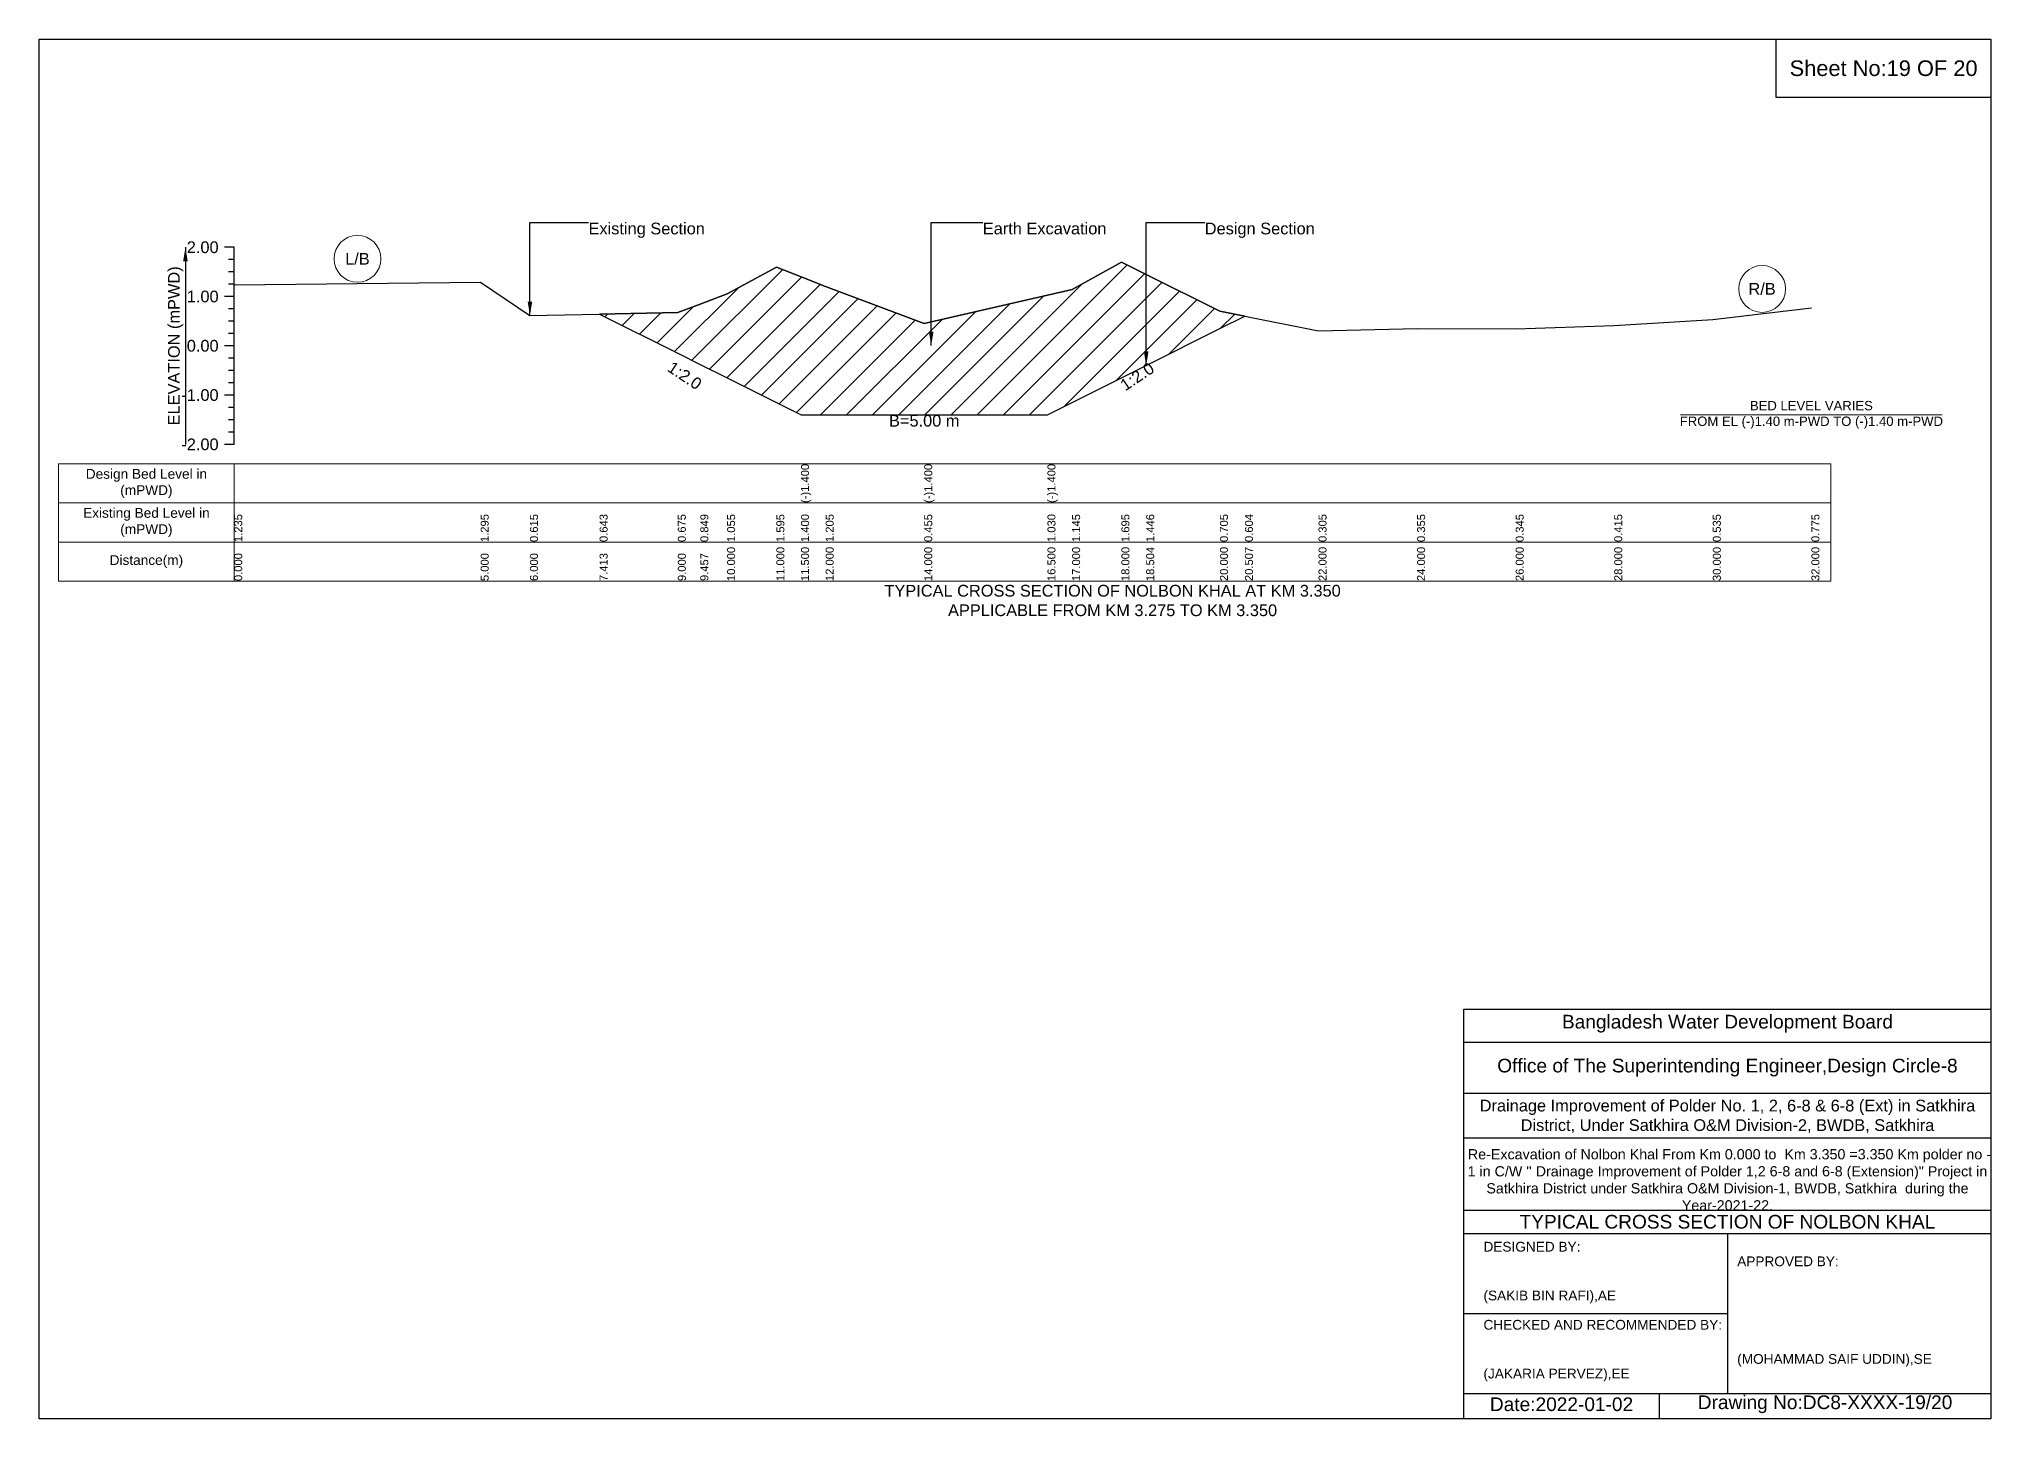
# Model space of a CAD drawing. Header units: inches. Extents: x 91000 to 298000, y -5656 to 0.
# Drawn here: x 280000 to 288000, y -5656 to 0 of the extents above; entities that cross this region are included whole.
import ezdxf

# ---------------------------------------------------------------- set-up
doc = ezdxf.new("R2010")
doc.units = ezdxf.units.IN
doc.header["$LTSCALE"] = 7
doc.header["$MEASUREMENT"] = 0
for name, color, linetype, lineweight in [('Cross section Data Border', 7, 'Continuous', 9), ('Cross Section Labels', 7, 'Continuous', 9), ('Existing_Bed_Level for Xsection', 7, 'Continuous', 25)]:
    doc.layers.add(name, color=color, linetype=linetype, lineweight=lineweight)
doc.styles.get("Standard").update_dxf_attribs({"font": 'arial.ttf'})
doc.dimstyles.get("Standard").update_dxf_attribs({"dimtxt": 0.18, "dimasz": 0.18, "dimexe": 0.18, "dimexo": 0.0625, "dimgap": 0.09, "dimtad": 0, "dimtih": 1, "dimtoh": 1, "dimdec": 4, "dimzin": 0, "dimdsep": 46, "dimtxsty": 'Standard', "dimcen": 0.09, "dimadec": 0, "dimazin": 0, "dimtfac": 1, "dimtdec": 4, "dimtofl": 0, "dimtmove": 0, "dimatfit": 3, "dimfxl": 1, "dimtolj": 1, "dimtzin": 0, "dimarcsym": 0})

msp = doc.modelspace()

# ---------------------------------------------------------------- hatches: boundary and pattern name
at = {"layer": 'Existing_Bed_Level for Xsection'}
h = msp.add_hatch(dxfattribs=at)
h.set_pattern_fill('ANSI31', color=256, scale=606, style=0)
h.paths.add_polyline_path([(282297.5, -1127.7), (282618, -1287.9), (282710.3, -1334), (282820, -1388.9), (283022, -1489.9), (283123, -1540.4), (283224, -1540.4), (283628, -1540.4), (284133, -1540.4), (284234, -1489.9), (284436, -1388.9), (284537.7, -1338), (284840, -1186.9), (284942.4, -1135.7), (284840, -1115.2), (284537.7, -965.6), (284436, -915.2), (284234, -1026.3), (284133, -1049.5), (283628, -1165.7), (283224, -1014.2), (283123, -974.8), (283022, -935.4), (282820, -1044.5), (282710.3, -1086.2), (282618, -1121.3)])

# ---------------------------------------------------------------- linework, layer by layer
for points in [[(280000, 0), (288000, 0), (288000, -5656), (280000, -5656)], [(287120, 0), (288000, 0), (288000, -240), (287120, -240)]]:
    msp.add_lwpolyline(points, close=True)
for points in [[(285840, -5656), (285840, -3976), (288000, -3976)], [(285840, -4112), (288000, -4112)], [(285840, -4320), (288000, -4320)], [(285840, -4504), (288000, -4504)], [(285840, -4800), (288000, -4800)], [(285840, -4896), (288000, -4896)], [(286920, -4896), (286920, -5552)], [(285840, -5224), (286920, -5224)], [(285840, -5552), (288000, -5552)], [(286640, -5552), (286640, -5656)]]:
    msp.add_lwpolyline(points)
at = {"layer": 'Cross section Data Border'}
msp.add_lwpolyline([(280080, -1741.6), (287344, -1741.6), (287344, -2221.6), (280080, -2221.6)], close=True, dxfattribs=at)
for points in [[(280800, -1741.6), (280800, -2221.6)], [(280080, -1901.6), (287344, -1901.6)], [(280080, -2061.6), (287344, -2061.6)]]:
    msp.add_lwpolyline(points, dxfattribs=at)
at = {"layer": 'Cross Section Labels'}
msp.add_lwpolyline([(286728.2, -1540.4), (287799.8, -1540.4)], dxfattribs=at)
for centre in [(281305, -901.1), (287062, -1024.3)]:
    msp.add_circle(centre, 96, dxfattribs=at)
at = {"layer": 'Existing_Bed_Level for Xsection'}
for points in [[(280800, -853.6), (280760, -853.6)], [(280800, -1661.6), (280800, -1459.6), (280800, -1257.6), (280800, -1055.6), (280800, -853.6)], [(280800, -904.1), (280776, -904.1)], [(280800, -954.6), (280776, -954.6)], [(280800, -1008.1), (281810, -996), (282012, -1133.4), (282297.5, -1127.7), (282618, -1121.3), (282710.3, -1086.2), (282820, -1044.5), (283022, -935.4), (283123, -974.8), (283123, -974.8), (283224, -1014.2), (283628, -1165.7), (283628, -1165.7), (284133, -1049.5), (284133, -1049.5), (284234, -1026.3), (284436, -915.2), (284537.7, -965.6), (284840, -1115.2), (284942.4, -1135.7), (285244, -1196), (285648, -1185.9), (286052, -1187.9), (286456, -1173.8), (286860, -1149.5), (287264, -1101.1)], [(280800, -1005.1), (280776, -1005.1)], [(280800, -1055.6), (280760, -1055.6)], [(280800, -1106.1), (280776, -1106.1)], [(280800, -1156.6), (280776, -1156.6)], [(280800, -1257.6), (280760, -1257.6)], [(280800, -1207.1), (280776, -1207.1)], [(280800, -1308.1), (280776, -1308.1)], [(280800, -1358.6), (280776, -1358.6)], [(280800, -1409.1), (280776, -1409.1)], [(280800, -1459.6), (280760, -1459.6)], [(280800, -1510.1), (280776, -1510.1)], [(280800, -1560.6), (280776, -1560.6)], [(280800, -1661.6), (280760, -1661.6)], [(280800, -1611.1), (280776, -1611.1)]]:
    msp.add_lwpolyline(points, dxfattribs=at)
msp.add_lwpolyline([(282297.5, -1127.7), (282618, -1287.9), (282710.3, -1334), (282820, -1388.9), (283022, -1489.9), (283123, -1540.4), (283123, -1540.4), (283224, -1540.4), (283628, -1540.4), (283628, -1540.4), (284133, -1540.4), (284133, -1540.4), (284234, -1489.9), (284436, -1388.9), (284537.7, -1338), (284840, -1186.9), (284942.4, -1135.7), (284840, -1115.2), (284537.7, -965.6), (284436, -915.2), (284234, -1026.3), (284133, -1049.5), (284133, -1049.5), (283628, -1165.7), (283628, -1165.7), (283224, -1014.2), (283123, -974.8), (283123, -974.8), (283022, -935.4), (282820, -1044.5), (282710.3, -1086.2), (282618, -1121.3)], close=True, dxfattribs=at)

# ---------------------------------------------------------------- texts
at = {"attachment_point": 5}
for s, insert, char_height in [('Sheet No:19 OF 20', (287560, -120), 64), ('Bangladesh Water Development Board', (286920, -4036), 56), ('Office of The Superintending Engineer,Design Circle-8', (286920, -4216), 56)]:
    msp.add_mtext(s, dxfattribs=dict(at, insert=insert, char_height=char_height))
for s, insert, char_height, width, attachment_point in [('Drainage Improvement of Polder No. 1, 2, 6-8 & 6-8 (Ext) in Satkhira District, Under Satkhira O&M Division-2, BWDB, Satkhira', (286920, -4416), 48, 2240, 5), (' Re-Excavation of Nolbon Khal From Km 0.000 to  Km 3.350 =3.350 Km polder no - 1 in C/W \'\' Drainage Improvement of Polder 1,2 6-8 and 6-8 (Extension)" Project in Satkhira District under Satkhira O&M Division-1, BWDB, Satkhira  during the Year-2021-22. ', (286920, -4676), 41.8678, 2160, 5), ('TYPICAL CROSS SECTION OF NOLBON KHAL', (286920, -4848), 56, 2240, 5), ('DESIGNED BY:^J^J^J(SAKIB BIN RAFI),AE', (285920, -5056), 40, 1120, 4), ('APPROVED BY:^J^J^J^J^J^J(MOHAMMAD SAIF UDDIN),SE', (286960, -5216), 40, 1120, 4), ('CHECKED AND RECOMMENDED BY:^J^J^J(JAKARIA PERVEZ),EE', (285920, -5376), 40, 1120, 4), ('Date:2022-01-02', (286240, -5596), 56, 1120, 5), ('Drawing No:DC8-XXXX-19/20', (287320, -5596), 56, 1760, 5)]:
    msp.add_mtext(s, dxfattribs=dict(insert=insert, char_height=char_height, width=width, attachment_point=attachment_point))
at = {"layer": 'Cross section Data Border', "char_height": 40, "width": 640, "attachment_point": 5}
for s, insert in [('Design Bed Level in (mPWD)', (280440, -1821.6)), ('Existing Bed Level in (mPWD)', (280440, -1981.6)), ('Distance(m)', (280440, -2141.6))]:
    msp.add_mtext(s, dxfattribs=dict(at, insert=insert))
at = {"layer": 'Cross Section Labels'}
for s, insert, char_height, attachment_point in [('Existing Section', (282252, -752.6), 48, 1), ('Earth Excavation', (283868, -752.6), 48, 1), ('Design Section', (284777.7, -752.6), 48, 1), ('L/B', (281305, -901.1), 48, 5), ('R/B', (287062, -1024.3), 48, 5), ('BED LEVEL VARIES ^JFROM EL (-)1.40 m-PWD TO (-)1.40 m-PWD', (287264, -1540.4), 38.4, 5), ('B=5.00 m', (283628, -1540.4), 48, 2), ('TYPICAL CROSS SECTION OF NOLBON KHAL AT KM 3.350^JAPPLICABLE FROM KM 3.275 TO KM 3.350', (284400, -2301.6), 48, 5)]:
    msp.add_mtext(s, dxfattribs=dict(at, insert=insert, char_height=char_height, attachment_point=attachment_point))
at = {"layer": 'Cross Section Labels', "char_height": 48, "attachment_point": 2}
for insert, rotation in [((282659.8, -1359.3), 326.30993), ((284487.2, -1363.3), 33.69007)]:
    msp.add_mtext('1:2.0', dxfattribs=dict(at, insert=insert, rotation=rotation))
at = {"layer": 'Existing_Bed_Level for Xsection', "char_height": 48, "attachment_point": 6}
for s, insert in [('2.00', (280736, -853.6)), ('1.00', (280736, -1055.6)), ('0.00', (280736, -1257.6)), ('-1.00', (280736, -1459.6)), ('-2.00', (280736, -1661.6))]:
    msp.add_mtext(s, dxfattribs=dict(at, insert=insert))
at = {"layer": 'Existing_Bed_Level for Xsection', "rotation": 90}
for s, insert, char_height, attachment_point in [('ELEVATION (mPWD)', (280560, -1257.6), 48, 5), ('(-)1.400', (283123, -1901.6), 32.8, 1), ('(-)1.400', (283628, -1901.6), 32.8, 1), ('(-)1.400', (284133, -1901.6), 32.8, 1), ('1.235', (280800, -2061.6), 32.8, 1), ('1.295', (281810, -2061.6), 32.8, 1), ('0.615', (282012, -2061.6), 32.8, 1), ('0.643', (282297.5, -2061.6), 32.8, 1), ('0.675', (282618, -2061.6), 32.8, 1), ('0.849', (282710.3, -2061.6), 32.8, 1), ('1.055', (282820, -2061.6), 32.8, 1), ('1.595', (283022, -2061.6), 32.8, 1), ('1.400', (283123, -2061.6), 32.8, 1), ('1.205', (283224, -2061.6), 32.8, 1), ('0.455', (283628, -2061.6), 32.8, 1), ('1.030', (284133, -2061.6), 32.8, 1), ('1.145', (284234, -2061.6), 32.8, 1), ('1.695', (284436, -2061.6), 32.8, 1), ('1.446', (284537.7, -2061.6), 32.8, 1), ('0.705', (284840, -2061.6), 32.8, 1), ('0.604', (284942.4, -2061.6), 32.8, 1), ('0.305', (285244, -2061.6), 32.8, 1), ('0.355', (285648, -2061.6), 32.8, 1), ('0.345', (286052, -2061.6), 32.8, 1), ('0.415', (286456, -2061.6), 32.8, 1), ('0.535', (286860, -2061.6), 32.8, 1), ('0.775', (287264, -2061.6), 32.8, 1), ('0.000', (280800, -2221.6), 32.8, 1), ('5.000', (281810, -2221.6), 32.8, 1), ('6.000', (282012, -2221.6), 32.8, 1), ('7.413', (282297.5, -2221.6), 32.8, 1), ('9.000', (282618, -2221.6), 32.8, 1), ('9.457', (282710.3, -2221.6), 32.8, 1), ('10.000', (282820, -2221.6), 32.8, 1), ('11.000', (283022, -2221.6), 32.8, 1), ('11.500', (283123, -2221.6), 32.8, 1), ('12.000', (283224, -2221.6), 32.8, 1), ('14.000', (283628, -2221.6), 32.8, 1), ('16.500', (284133, -2221.6), 32.8, 1), ('17.000', (284234, -2221.6), 32.8, 1), ('18.000', (284436, -2221.6), 32.8, 1), ('18.504', (284537.7, -2221.6), 32.8, 1), ('20.000', (284840, -2221.6), 32.8, 1), ('20.507', (284942.4, -2221.6), 32.8, 1), ('22.000', (285244, -2221.6), 32.8, 1), ('24.000', (285648, -2221.6), 32.8, 1), ('26.000', (286052, -2221.6), 32.8, 1), ('28.000', (286456, -2221.6), 32.8, 1), ('30.000', (286860, -2221.6), 32.8, 1), ('32.000', (287264, -2221.6), 32.8, 1)]:
    msp.add_mtext(s, dxfattribs=dict(at, insert=insert, char_height=char_height, attachment_point=attachment_point))

# ---------------------------------------------------------------- leaders
at = {"layer": 'Cross Section Labels', "annotation_type": 0, "has_hookline": 1, "hookline_direction": 0}
for points, text_width in [([(282012, -1133.4), (282012, -752.6), (282251.9, -752.6)], 467.2), ([(283656.6, -1256.6), (283656.6, -752.6), (283867.9, -752.6)], 497), ([(284537.7, -1338), (284537.7, -752.6), (284777.6, -752.6)], 441.2)]:
    msp.add_leader(points, dimstyle='Standard', override={"dimasz": 57.6}, dxfattribs=dict(at, text_width=text_width))
at = {"layer": 'Existing_Bed_Level for Xsection'}
msp.add_leader([(280600, -853.6), (280600, -1661.6)], dimstyle='Standard', override={"dimasz": 57.6}, dxfattribs=at)

doc.saveas('drawing.dxf')
